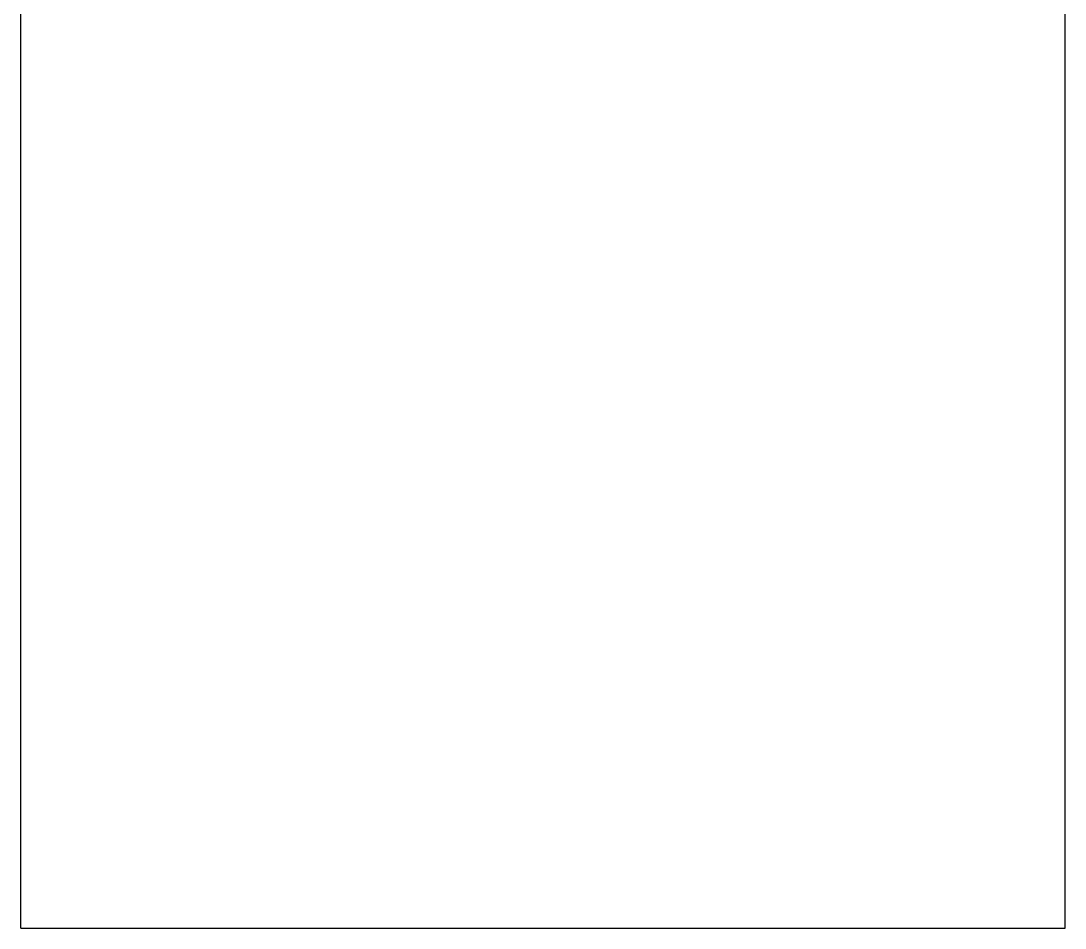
# Model space of a CAD drawing. Extents: x -1899985 to -450366, y 556196 to 2151267.
# Drawn here: x -650175.8 to -650097.2, y 577242.6 to 577310.9 of the extents above; entities that cross this region are included whole.
import ezdxf

# ---------------------------------------------------------------- set-up
doc = ezdxf.new("R2010")
doc.units = 0
doc.header["$LTSCALE"] = 1000
doc.header["$MEASUREMENT"] = 0
for name, color, linetype in [('A-LIN-V', 9, 'Continuous'), ('S-SB', 21, 'Continuous'), ('取电臂', 7, 'Continuous')]:
    doc.layers.add(name, color=color, linetype=linetype)

# ---------------------------------------------------------------- blocks, each defined once
blk = doc.blocks.new('吊车5')
at = {"layer": '取电臂', "color": 3, "linetype": 'Continuous'}
for p, q in [((1559786.548, -80015.48), (1559786.548, -79836.337)), ((1559786.548, -80015.48), (1559786.548, -79836.337)), ((1559865.12, -80015.48), (1559865.12, -79836.337)), ((1559865.12, -80015.48), (1559865.12, -79836.337)), ((1559786.548, -80015.48), (1559792.834, -80015.48)), ((1559786.548, -80015.48), (1559792.834, -80015.48)), ((1559792.834, -80015.48), (1559858.834, -80015.48)), ((1559792.834, -80015.48), (1559858.834, -80015.48)), ((1559858.834, -80015.48), (1559865.12, -80015.48)), ((1559858.834, -80015.48), (1559865.12, -80015.48))]:
    blk.add_line(p, q, dxfattribs=at)
blk = doc.blocks.new('w42432')
at = {"layer": 'S-SB'}
blk.add_blockref('吊车5', (-2227912.336, 657258.075), dxfattribs=at)

msp = doc.modelspace()

# ---------------------------------------------------------------- block references
at = {"layer": 'A-LIN-V'}
msp.add_blockref('w42432', (17950, 0), dxfattribs=at)

doc.saveas('drawing.dxf')
